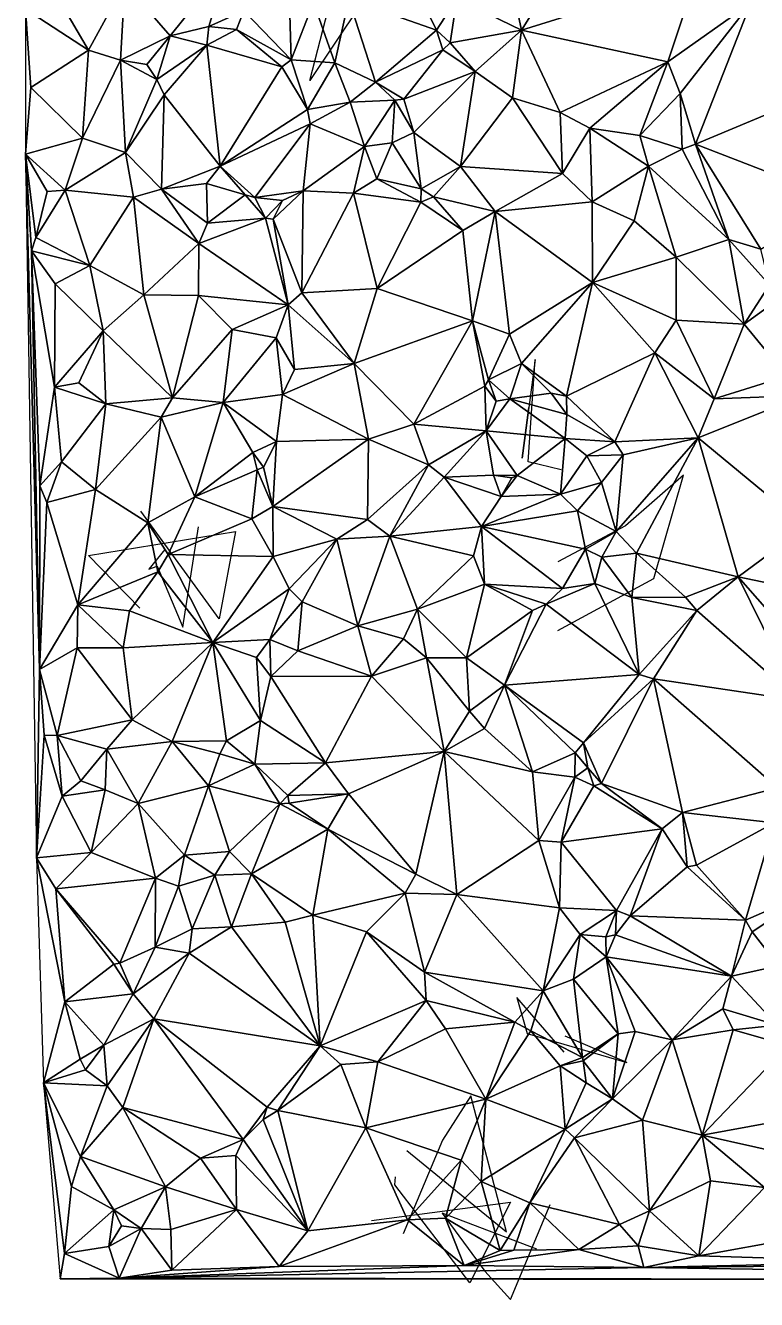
# Model space of a CAD drawing. Header units: metres. Extents: x -15.3 to 15.2, y -15.4 to 15.2.
# Drawn here: x -14.98 to -6.02, y -15.22 to 0.4 of the extents above; entities that cross this region are included whole.
import ezdxf

# ---------------------------------------------------------------- set-up
doc = ezdxf.new("R2010")
doc.units = ezdxf.units.M
doc.layers.add('CRACKS', color=1, linetype='Continuous')
doc.layers.add('STREET_MESH', color=7, linetype='Continuous')

msp = doc.modelspace()

# ---------------------------------------------------------------- linework, layer by layer
at = {"layer": 'CRACKS'}
for points in [[(-10.694, 1.182, 0.1), (-11.575, 0.528, 0.1), (-10.876, 0.655, 0.1), (-11.498, -0.273, 0.1), (-11.276, 0.597, 0.1)], [(-8.418, -5.048, 0.1), (-8.822, -4.95, 0.1), (-8.736, -3.694, 0.1), (-8.895, -4.904, 0.1), (-8.815, -4.284, 0.1)], [(-8.458, -7.016, 0.1), (-7.283, -6.381, 0.1), (-6.918, -5.114, 0.1), (-7.628, -5.732, 0.1), (-8.458, -6.173, 0.1)], [(-13.581, -6.742, 0.1), (-14.21, -6.098, 0.1), (-12.408, -5.805, 0.1), (-12.612, -6.874, 0.1), (-13.572, -5.553, 0.1)], [(-13.274, -6.025, 0.1), (-13.473, -6.264, 0.1), (-13.368, -6.228, 0.1), (-13.055, -6.976, 0.1), (-12.862, -5.744, 0.1)], [(-8.382, -12.188, 0.1), (-8.961, -11.514, 0.1), (-8.836, -11.957, 0.1), (-7.613, -12.314, 0.1), (-8.37, -11.991, 0.1)], [(-10.308, -13.392, 0.1), (-9.088, -14.389, 0.1), (-9.526, -12.722, 0.1), (-9.874, -13.266, 0.1), (-10.354, -14.412, 0.1)], [(-10.743, -14.248, 0.1), (-9.041, -14.026, 0.1), (-9.536, -15.014, 0.1), (-10.459, -13.811, 0.1), (-10.448, -13.714, 0.1)], [(-8.716, -14.6, 0.1), (-9.877, -14.16, 0.1), (-9.355, -14.871, 0.1), (-9.04, -15.218, 0.1), (-8.552, -14.052, 0.1)]]:
    msp.add_polyline3d(points, dxfattribs=at)
at = {"layer": 'STREET_MESH'}
for points in [[(-7.838, 2.047), (-9.127, 1.39), (-8.906, 0.341)], [(-6.761, 1.015), (-7.838, 2.047), (-8.906, 0.341)], [(-9.127, 1.39), (-9.696, 0.732), (-8.906, 0.341)], [(-14.21, 0.097), (-14.806, 1.118), (-14.983, 0.601)], [(-14.806, 1.118), (-14.21, 0.097), (-13.766, 0.913)], [(-13.21, 0.274), (-12.506, 1.153), (-13.766, 0.913)], [(-12.736, 0.387), (-12.506, 1.153), (-13.21, 0.274)], [(-12.506, 1.153), (-12.736, 0.387), (-12.306, 0.58)], [(-6.761, 1.015), (-8.906, 0.341), (-7.111, -0.045)], [(-6.094, 0.673), (-6.761, 1.015), (-7.111, -0.045)], [(-14.21, 0.097), (-13.82, -0.025), (-13.766, 0.913)], [(-13.82, -0.025), (-13.21, 0.274), (-13.766, 0.913)], [(-12.306, 0.58), (-11.727, -0.019), (-11.753, 0.82)], [(-11.727, -0.019), (-11.454, 0.681), (-11.753, 0.82)], [(-9.947, 0.344), (-10.203, 0.874), (-11.019, 0.721)], [(-9.696, 0.732), (-10.203, 0.874), (-9.947, 0.344)], [(-11.727, -0.019), (-11.194, -0.057), (-11.454, 0.681)], [(-11.454, 0.681), (-11.194, -0.057), (-11.019, 0.721)], [(-11.019, 0.721), (-11.194, -0.057), (-10.694, -0.294)], [(-9.947, 0.344), (-11.019, 0.721), (-10.694, -0.294)], [(-9.779, 0.188), (-9.696, 0.732), (-9.947, 0.344)], [(-9.696, 0.732), (-9.779, 0.188), (-8.906, 0.341)], [(-6.959, -0.434), (-6.094, 0.673), (-7.111, -0.045)], [(-6.094, 0.673), (-6.959, -0.434), (-6.774, -1.055)], [(-6.094, 0.673), (-6.774, -1.055), (-4.699, -0.187)], [(-5.297, 0.602), (-6.094, 0.673), (-4.699, -0.187)], [(-14.92, -0.362), (-14.983, 0.601), (-14.984, -1.179)], [(-14.92, -0.362), (-14.21, 0.097), (-14.983, 0.601)], [(-12.736, 0.387), (-12.398, 0.352), (-12.306, 0.58)], [(-12.398, 0.352), (-11.727, -0.019), (-12.306, 0.58)], [(-12.736, 0.387), (-13.21, 0.274), (-12.761, 0.161)], [(-12.398, 0.352), (-12.736, 0.387), (-12.761, 0.161)], [(-11.843, -0.108), (-12.398, 0.352), (-12.761, 0.161)], [(-11.843, -0.108), (-11.727, -0.019), (-12.398, 0.352)], [(-9.867, 0.103), (-9.947, 0.344), (-10.694, -0.294)], [(-9.867, 0.103), (-9.779, 0.188), (-9.947, 0.344)], [(-8.906, 0.341), (-9.779, 0.188), (-9.473, -0.165)], [(-9.015, -0.488), (-8.906, 0.341), (-9.473, -0.165)], [(-9.015, -0.488), (-8.432, -0.666), (-8.906, 0.341)], [(-8.906, 0.341), (-8.432, -0.666), (-7.111, -0.045)], [(-13.82, -0.025), (-13.496, -0.08), (-13.21, 0.274)], [(-13.21, 0.274), (-13.496, -0.08), (-13.376, -0.263)], [(-12.761, 0.161), (-13.21, 0.274), (-13.376, -0.263)], [(-13.284, -0.451), (-12.761, 0.161), (-13.376, -0.263)], [(-13.284, -0.451), (-12.597, -1.324), (-12.761, 0.161)], [(-12.597, -1.324), (-11.843, -0.108), (-12.761, 0.161)], [(-9.779, 0.188), (-9.867, 0.103), (-9.473, -0.165)], [(-14.285, -0.981), (-14.21, 0.097), (-14.92, -0.362)], [(-14.285, -0.981), (-13.82, -0.025), (-14.21, 0.097)], [(-10.345, -0.504), (-9.867, 0.103), (-10.694, -0.294)], [(-9.867, 0.103), (-10.345, -0.504), (-9.473, -0.165)], [(-13.82, -0.025), (-14.285, -0.981), (-13.757, -1.157)], [(-13.82, -0.025), (-13.757, -1.157), (-13.376, -0.263)], [(-13.496, -0.08), (-13.82, -0.025), (-13.376, -0.263)], [(-11.527, -0.63), (-11.843, -0.108), (-12.597, -1.324)], [(-11.727, -0.019), (-11.843, -0.108), (-11.527, -0.63)], [(-11.194, -0.057), (-11.727, -0.019), (-11.527, -0.63)], [(-11.005, -0.539), (-11.194, -0.057), (-11.527, -0.63)], [(-11.194, -0.057), (-11.005, -0.539), (-10.694, -0.294)], [(-8.432, -0.666), (-8.069, -0.859), (-7.111, -0.045)], [(-8.069, -0.859), (-7.456, -0.948), (-7.111, -0.045)], [(-7.456, -0.948), (-6.959, -0.434), (-7.111, -0.045)], [(-13.757, -1.157), (-13.284, -0.451), (-13.376, -0.263)], [(-10.694, -0.294), (-11.005, -0.539), (-10.455, -0.516)], [(-10.345, -0.504), (-10.694, -0.294), (-10.455, -0.516)], [(-10.345, -0.504), (-10.226, -0.913), (-9.473, -0.165)], [(-10.226, -0.913), (-9.653, -1.329), (-9.473, -0.165)], [(-9.653, -1.329), (-9.015, -0.488), (-9.473, -0.165)], [(-6.774, -1.055), (-5.007, -1.739), (-4.699, -0.187)], [(-14.285, -0.981), (-14.92, -0.362), (-14.984, -1.179)], [(-13.284, -0.451), (-13.757, -1.157), (-13.318, -1.607)], [(-12.597, -1.324), (-13.284, -0.451), (-13.318, -1.607)], [(-6.959, -0.434), (-7.456, -0.948), (-6.935, -1.115)], [(-6.959, -0.434), (-6.935, -1.115), (-6.774, -1.055)], [(-11.493, -0.804), (-11.005, -0.539), (-11.527, -0.63)], [(-11.005, -0.539), (-11.493, -0.804), (-10.83, -1.084)], [(-11.005, -0.539), (-10.83, -1.084), (-10.455, -0.516)], [(-10.83, -1.084), (-10.488, -1.04), (-10.455, -0.516)], [(-10.488, -1.04), (-10.226, -0.913), (-10.455, -0.516)], [(-10.226, -0.913), (-10.345, -0.504), (-10.455, -0.516)], [(-8.402, -1.413), (-9.015, -0.488), (-9.653, -1.329)], [(-8.432, -0.666), (-9.015, -0.488), (-8.402, -1.413)], [(-11.493, -0.804), (-11.527, -0.63), (-12.597, -1.324)], [(-8.432, -0.666), (-8.402, -1.413), (-8.069, -0.859)], [(-12.171, -1.707), (-11.493, -0.804), (-12.597, -1.324)], [(-11.493, -0.804), (-12.171, -1.707), (-11.581, -1.626)], [(-11.493, -0.804), (-11.581, -1.626), (-10.83, -1.084)], [(-10.136, -1.604), (-10.226, -0.913), (-10.488, -1.04)], [(-10.226, -0.913), (-10.136, -1.604), (-9.653, -1.329)], [(-8.402, -1.413), (-8.039, -1.763), (-8.069, -0.859)], [(-7.347, -1.323), (-7.456, -0.948), (-8.069, -0.859)], [(-8.039, -1.763), (-7.347, -1.323), (-8.069, -0.859)], [(-14.497, -1.619), (-14.285, -0.981), (-14.984, -1.179)], [(-14.285, -0.981), (-14.497, -1.619), (-13.757, -1.157)], [(-10.83, -1.084), (-11.581, -1.626), (-10.963, -1.657)], [(-10.679, -1.478), (-10.83, -1.084), (-10.963, -1.657)], [(-10.83, -1.084), (-10.679, -1.478), (-10.488, -1.04)], [(-10.679, -1.478), (-10.136, -1.604), (-10.488, -1.04)], [(-7.456, -0.948), (-7.347, -1.323), (-6.935, -1.115)], [(-6.774, -1.055), (-6.935, -1.115), (-6.362, -2.223)], [(-5.971, -2.343), (-6.774, -1.055), (-6.362, -2.223)], [(-6.774, -1.055), (-5.971, -2.343), (-5.007, -1.739)], [(-14.848, -9.802), (-14.814, -7.495), (-14.984, -1.179)], [(-14.814, -7.495), (-14.91, -2.362), (-14.984, -1.179)], [(-14.718, -1.635), (-14.497, -1.619), (-14.984, -1.179)], [(-14.858, -2.197), (-14.718, -1.635), (-14.984, -1.179)], [(-14.91, -2.362), (-14.858, -2.197), (-14.984, -1.179)], [(-13.757, -1.157), (-14.497, -1.619), (-13.658, -1.705)], [(-13.318, -1.607), (-13.757, -1.157), (-13.658, -1.705)], [(-6.935, -1.115), (-7.347, -1.323), (-6.362, -2.223)], [(-12.597, -1.324), (-13.318, -1.607), (-12.766, -1.537)], [(-12.291, -1.674), (-12.597, -1.324), (-12.766, -1.537)], [(-12.291, -1.674), (-12.171, -1.707), (-12.597, -1.324)], [(-10.136, -1.604), (-9.984, -1.701), (-9.653, -1.329)], [(-9.653, -1.329), (-9.984, -1.701), (-9.229, -1.882)], [(-8.402, -1.413), (-9.653, -1.329), (-9.229, -1.882)], [(-7.347, -1.323), (-8.039, -1.763), (-7.524, -1.995)], [(-7.009, -2.44), (-7.347, -1.323), (-7.524, -1.995)], [(-7.347, -1.323), (-7.009, -2.44), (-6.362, -2.223)], [(-13.318, -1.607), (-12.754, -2.024), (-12.766, -1.537)], [(-12.754, -2.024), (-12.291, -1.674), (-12.766, -1.537)], [(-10.14, -1.766), (-10.679, -1.478), (-10.963, -1.657)], [(-10.136, -1.604), (-10.679, -1.478), (-10.14, -1.766)], [(-8.039, -1.763), (-8.402, -1.413), (-9.229, -1.882)], [(-14.858, -2.197), (-14.497, -1.619), (-14.718, -1.635)], [(-14.858, -2.197), (-14.196, -2.542), (-14.497, -1.619)], [(-14.497, -1.619), (-14.196, -2.542), (-13.658, -1.705)], [(-14.196, -2.542), (-13.535, -2.901), (-13.658, -1.705)], [(-12.86, -2.274), (-13.318, -1.607), (-13.658, -1.705)], [(-13.535, -2.901), (-12.86, -2.274), (-13.658, -1.705)], [(-12.86, -2.274), (-12.754, -2.024), (-13.318, -1.607)], [(-12.041, -1.962), (-12.291, -1.674), (-12.754, -2.024)], [(-12.041, -1.962), (-12.171, -1.707), (-12.291, -1.674)], [(-12.171, -1.707), (-11.833, -1.746), (-11.581, -1.626)], [(-11.833, -1.746), (-12.171, -1.707), (-12.041, -1.962)], [(-11.833, -1.746), (-11.95, -1.975), (-11.581, -1.626)], [(-11.95, -1.975), (-11.597, -2.877), (-11.581, -1.626)], [(-11.581, -1.626), (-11.597, -2.877), (-10.963, -1.657)], [(-11.597, -2.877), (-10.674, -2.823), (-10.963, -1.657)], [(-10.674, -2.823), (-10.14, -1.766), (-10.963, -1.657)], [(-9.984, -1.701), (-10.136, -1.604), (-10.14, -1.766)], [(-9.622, -2.114), (-9.984, -1.701), (-10.14, -1.766)], [(-9.984, -1.701), (-9.622, -2.114), (-9.229, -1.882)], [(-11.833, -1.746), (-12.041, -1.962), (-11.95, -1.975)], [(-10.674, -2.823), (-9.622, -2.114), (-10.14, -1.766)], [(-8.039, -1.763), (-9.229, -1.882), (-8.034, -2.75)], [(-7.524, -1.995), (-8.039, -1.763), (-8.034, -2.75)], [(-12.041, -1.962), (-12.754, -2.024), (-12.86, -2.274)], [(-11.765, -3.023), (-12.041, -1.962), (-12.86, -2.274)], [(-12.041, -1.962), (-11.765, -3.023), (-11.95, -1.975)], [(-11.765, -3.023), (-11.597, -2.877), (-11.95, -1.975)], [(-9.229, -1.882), (-9.622, -2.114), (-9.507, -3.222)], [(-9.229, -1.882), (-9.507, -3.222), (-9.053, -3.384)], [(-8.034, -2.75), (-9.229, -1.882), (-9.053, -3.384)], [(-7.009, -2.44), (-7.524, -1.995), (-8.034, -2.75)], [(-9.622, -2.114), (-10.674, -2.823), (-9.507, -3.222)], [(-14.196, -2.542), (-14.858, -2.197), (-14.91, -2.362)], [(-13.535, -2.901), (-12.864, -2.908), (-12.86, -2.274)], [(-12.864, -2.908), (-11.765, -3.023), (-12.86, -2.274)], [(-7.009, -2.44), (-6.177, -3.261), (-6.362, -2.223)], [(-5.865, -2.778), (-5.971, -2.343), (-6.362, -2.223)], [(-6.177, -3.261), (-5.865, -2.778), (-6.362, -2.223)], [(-14.628, -4.035), (-14.62, -2.765), (-14.91, -2.362)], [(-14.808, -5.242), (-14.628, -4.035), (-14.91, -2.362)], [(-14.808, -5.242), (-14.91, -2.362), (-14.814, -7.495)], [(-14.62, -2.765), (-14.196, -2.542), (-14.91, -2.362)], [(-7.009, -3.212), (-7.009, -2.44), (-8.034, -2.75)], [(-6.177, -3.261), (-7.009, -2.44), (-7.009, -3.212)], [(-14.031, -3.345), (-14.196, -2.542), (-14.62, -2.765)], [(-13.535, -2.901), (-14.196, -2.542), (-14.031, -3.345)], [(-14.031, -3.345), (-14.62, -2.765), (-14.628, -4.035)], [(-8.904, -3.742), (-8.034, -2.75), (-9.053, -3.384)], [(-8.904, -3.742), (-8.351, -4.145), (-8.034, -2.75)], [(-8.351, -4.145), (-7.271, -3.611), (-8.034, -2.75)], [(-7.271, -3.611), (-7.009, -3.212), (-8.034, -2.75)], [(-5.865, -2.778), (-6.177, -3.261), (-5.687, -2.904)], [(-13.535, -2.901), (-14.031, -3.345), (-13.183, -4.163)], [(-12.864, -2.908), (-13.535, -2.901), (-13.183, -4.163)], [(-12.45, -3.327), (-12.864, -2.908), (-13.183, -4.163)], [(-12.45, -3.327), (-11.765, -3.023), (-12.864, -2.908)], [(-11.597, -2.877), (-11.765, -3.023), (-10.955, -3.743)], [(-11.597, -2.877), (-10.955, -3.743), (-10.674, -2.823)], [(-10.674, -2.823), (-10.955, -3.743), (-9.507, -3.222)], [(-5.687, -2.904), (-6.177, -3.261), (-5.654, -3.9)], [(-11.765, -3.023), (-12.45, -3.327), (-11.911, -3.428)], [(-11.686, -3.816), (-11.765, -3.023), (-11.911, -3.428)], [(-11.765, -3.023), (-11.686, -3.816), (-10.955, -3.743)], [(-10.955, -3.743), (-10.225, -4.486), (-9.507, -3.222)], [(-10.225, -4.486), (-9.353, -4.023), (-9.507, -3.222)], [(-9.507, -3.222), (-9.307, -3.944), (-9.053, -3.384)], [(-9.353, -4.023), (-9.307, -3.944), (-9.507, -3.222)], [(-7.009, -3.212), (-7.271, -3.611), (-6.542, -4.176)], [(-6.177, -3.261), (-7.009, -3.212), (-6.542, -4.176)], [(-6.177, -3.261), (-6.542, -4.176), (-5.654, -3.9)], [(-14.331, -3.98), (-14.031, -3.345), (-14.628, -4.035)], [(-14.331, -3.98), (-13.997, -4.238), (-14.031, -3.345)], [(-14.031, -3.345), (-13.997, -4.238), (-13.183, -4.163)], [(-12.563, -4.221), (-12.45, -3.327), (-13.183, -4.163)], [(-12.45, -3.327), (-12.563, -4.221), (-11.911, -3.428)], [(-12.563, -4.221), (-11.833, -4.125), (-11.911, -3.428)], [(-11.833, -4.125), (-11.686, -3.816), (-11.911, -3.428)], [(-9.307, -3.944), (-8.904, -3.742), (-9.053, -3.384)], [(-10.955, -3.743), (-11.833, -4.125), (-10.78, -4.673)], [(-11.686, -3.816), (-11.833, -4.125), (-10.955, -3.743)], [(-10.955, -3.743), (-10.78, -4.673), (-10.225, -4.486)], [(-9.307, -3.944), (-9.049, -4.178), (-8.904, -3.742)], [(-9.049, -4.178), (-8.543, -4.106), (-8.904, -3.742)], [(-8.904, -3.742), (-8.543, -4.106), (-8.351, -4.145)], [(-8.351, -4.145), (-7.759, -4.702), (-7.271, -3.611)], [(-7.759, -4.702), (-6.74, -4.653), (-7.271, -3.611)], [(-7.271, -3.611), (-6.74, -4.653), (-6.542, -4.176)], [(-6.542, -4.176), (-5.445, -4.136), (-5.654, -3.9)], [(-14.808, -5.242), (-14.541, -4.948), (-14.628, -4.035)], [(-13.997, -4.238), (-14.331, -3.98), (-14.628, -4.035)], [(-14.541, -4.948), (-13.997, -4.238), (-14.628, -4.035)], [(-9.353, -4.023), (-10.225, -4.486), (-9.339, -4.567)], [(-9.214, -4.207), (-9.307, -3.944), (-9.353, -4.023)], [(-9.214, -4.207), (-9.353, -4.023), (-9.339, -4.567)], [(-9.307, -3.944), (-9.214, -4.207), (-9.049, -4.178)], [(-13.997, -4.238), (-13.32, -4.402), (-13.183, -4.163)], [(-13.32, -4.402), (-12.563, -4.221), (-13.183, -4.163)], [(-11.907, -4.698), (-11.833, -4.125), (-12.563, -4.221)], [(-11.833, -4.125), (-11.907, -4.698), (-10.78, -4.673)], [(-8.368, -4.661), (-9.049, -4.178), (-9.339, -4.567)], [(-9.049, -4.178), (-9.214, -4.207), (-9.339, -4.567)], [(-8.35, -4.369), (-8.543, -4.106), (-9.049, -4.178)], [(-8.35, -4.369), (-9.049, -4.178), (-8.368, -4.661)], [(-8.543, -4.106), (-8.35, -4.369), (-8.351, -4.145)], [(-8.35, -4.369), (-7.759, -4.702), (-8.351, -4.145)], [(-5.445, -4.136), (-6.74, -4.653), (-5.418, -5.747)], [(-6.74, -4.653), (-5.445, -4.136), (-6.542, -4.176)], [(-13.997, -4.238), (-14.541, -4.948), (-14.125, -5.289)], [(-13.32, -4.402), (-13.997, -4.238), (-14.125, -5.289)], [(-12.563, -4.221), (-13.32, -4.402), (-12.909, -5.379)], [(-12.199, -4.836), (-12.563, -4.221), (-12.909, -5.379)], [(-12.199, -4.836), (-11.907, -4.698), (-12.563, -4.221)], [(-7.759, -4.702), (-8.35, -4.369), (-8.368, -4.661)], [(-13.32, -4.402), (-14.125, -5.289), (-13.486, -5.695)], [(-12.909, -5.379), (-13.32, -4.402), (-13.486, -5.695)], [(-10.78, -4.673), (-10.045, -4.985), (-10.225, -4.486)], [(-10.225, -4.486), (-10.045, -4.985), (-9.339, -4.567)], [(-11.951, -5.495), (-10.791, -5.654), (-10.78, -4.673)], [(-11.907, -4.698), (-11.951, -5.495), (-10.78, -4.673)], [(-10.791, -5.654), (-10.045, -4.985), (-10.78, -4.673)], [(-10.045, -4.985), (-9.854, -5.135), (-9.339, -4.567)], [(-9.854, -5.135), (-9.249, -5.113), (-9.339, -4.567)], [(-8.959, -5.115), (-8.368, -4.661), (-9.339, -4.567)], [(-9.249, -5.113), (-8.959, -5.115), (-9.339, -4.567)], [(-8.959, -5.115), (-8.427, -5.345), (-8.368, -4.661)], [(-8.427, -5.345), (-8.103, -4.876), (-8.368, -4.661)], [(-8.103, -4.876), (-7.759, -4.702), (-8.368, -4.661)], [(-7.759, -4.702), (-7.66, -4.864), (-6.74, -4.653)], [(-6.74, -4.653), (-7.746, -5.804), (-7.496, -6.068)], [(-7.66, -4.864), (-7.746, -5.804), (-6.74, -4.653)], [(-6.74, -4.653), (-7.496, -6.068), (-6.248, -6.359)], [(-6.74, -4.653), (-6.248, -6.359), (-5.418, -5.747)], [(-12.146, -5.047), (-12.199, -4.836), (-12.909, -5.379)], [(-11.907, -4.698), (-12.199, -4.836), (-12.068, -5.016)], [(-12.199, -4.836), (-12.146, -5.047), (-12.068, -5.016)], [(-11.951, -5.495), (-11.907, -4.698), (-12.068, -5.016)], [(-7.759, -4.702), (-8.103, -4.876), (-7.66, -4.864)], [(-14.541, -4.948), (-14.808, -5.242), (-14.721, -5.447)], [(-14.125, -5.289), (-14.541, -4.948), (-14.721, -5.447)], [(-10.045, -4.985), (-10.791, -5.654), (-10.519, -5.859)], [(-9.854, -5.135), (-10.045, -4.985), (-10.519, -5.859)], [(-7.925, -5.201), (-8.103, -4.876), (-8.427, -5.345)], [(-8.103, -4.876), (-7.925, -5.201), (-7.66, -4.864)], [(-7.925, -5.201), (-7.746, -5.804), (-7.66, -4.864)], [(-12.211, -5.649), (-12.146, -5.047), (-12.909, -5.379)], [(-11.951, -5.495), (-12.146, -5.047), (-12.211, -5.649)], [(-12.146, -5.047), (-11.951, -5.495), (-12.068, -5.016)], [(-9.396, -5.741), (-9.854, -5.135), (-10.519, -5.859)], [(-9.249, -5.113), (-9.854, -5.135), (-9.154, -5.376)], [(-9.854, -5.135), (-9.396, -5.741), (-9.154, -5.376)], [(-9.022, -5.146), (-9.249, -5.113), (-9.154, -5.376)], [(-9.022, -5.146), (-8.959, -5.115), (-9.249, -5.113)], [(-8.427, -5.345), (-8.959, -5.115), (-9.154, -5.376)], [(-8.959, -5.115), (-9.022, -5.146), (-9.154, -5.376)], [(-14.721, -5.447), (-14.808, -5.242), (-14.814, -7.495)], [(-14.344, -6.703), (-14.125, -5.289), (-14.721, -5.447)], [(-13.486, -5.695), (-14.125, -5.289), (-14.344, -6.703)], [(-8.218, -5.549), (-7.925, -5.201), (-8.427, -5.345)], [(-7.925, -5.201), (-8.218, -5.549), (-7.746, -5.804)], [(-14.344, -6.703), (-14.721, -5.447), (-14.814, -7.495)], [(-12.909, -5.379), (-13.486, -5.695), (-13.235, -6.084)], [(-12.211, -5.649), (-12.909, -5.379), (-13.235, -6.084)], [(-9.396, -5.741), (-8.427, -5.345), (-9.154, -5.376)], [(-8.218, -5.549), (-8.427, -5.345), (-9.396, -5.741)], [(-11.951, -5.495), (-12.211, -5.649), (-11.949, -6.11)], [(-11.168, -5.897), (-11.951, -5.495), (-11.949, -6.11)], [(-10.791, -5.654), (-11.951, -5.495), (-11.168, -5.897)], [(-8.119, -6.02), (-8.218, -5.549), (-9.396, -5.741)], [(-7.746, -5.804), (-8.218, -5.549), (-8.119, -6.02)], [(-13.363, -6.296), (-13.486, -5.695), (-14.344, -6.703)], [(-13.486, -5.695), (-13.363, -6.296), (-13.235, -6.084)], [(-11.949, -6.11), (-12.211, -5.649), (-13.235, -6.084)], [(-10.791, -5.654), (-11.168, -5.897), (-10.519, -5.859)], [(-9.396, -5.741), (-10.519, -5.859), (-9.493, -6.1)], [(-9.36, -6.449), (-9.396, -5.741), (-9.493, -6.1)], [(-8.119, -6.02), (-9.396, -5.741), (-8.401, -6.501)], [(-9.396, -5.741), (-9.36, -6.449), (-8.401, -6.501)], [(-6.248, -6.359), (-4.658, -6.691), (-5.418, -5.747)], [(-11.754, -6.507), (-11.168, -5.897), (-11.949, -6.11)], [(-11.754, -6.507), (-11.592, -6.665), (-11.168, -5.897)], [(-11.168, -5.897), (-11.592, -6.665), (-10.911, -6.958)], [(-10.519, -5.859), (-11.168, -5.897), (-10.911, -6.958)], [(-10.181, -6.756), (-10.519, -5.859), (-10.911, -6.958)], [(-10.519, -5.859), (-10.181, -6.756), (-9.493, -6.1)], [(-7.922, -6.119), (-7.746, -5.804), (-8.119, -6.02)], [(-7.746, -5.804), (-7.922, -6.119), (-7.496, -6.068)], [(-13.363, -6.296), (-12.688, -7.162), (-13.235, -6.084)], [(-12.688, -7.162), (-11.949, -6.11), (-13.235, -6.084)], [(-8.006, -6.439), (-8.119, -6.02), (-8.401, -6.501)], [(-7.922, -6.119), (-8.119, -6.02), (-8.006, -6.439)], [(-7.922, -6.119), (-7.551, -6.614), (-7.496, -6.068)], [(-7.551, -6.614), (-6.895, -6.608), (-7.496, -6.068)], [(-7.496, -6.068), (-6.895, -6.608), (-6.248, -6.359)], [(-12.688, -7.162), (-11.754, -6.507), (-11.949, -6.11)], [(-10.181, -6.756), (-9.36, -6.449), (-9.493, -6.1)], [(-7.551, -6.614), (-7.922, -6.119), (-8.006, -6.439)], [(-13.709, -6.777), (-13.363, -6.296), (-14.344, -6.703)], [(-12.688, -7.162), (-13.363, -6.296), (-13.709, -6.777)], [(-6.248, -6.359), (-6.895, -6.608), (-6.756, -6.77)], [(-6.248, -6.359), (-6.756, -6.77), (-5.503, -7.876)], [(-4.658, -6.691), (-6.248, -6.359), (-5.123, -7.643)], [(-5.123, -7.643), (-6.248, -6.359), (-5.503, -7.876)], [(-11.754, -6.507), (-12.688, -7.162), (-11.988, -7.129)], [(-11.592, -6.665), (-11.754, -6.507), (-11.988, -7.129)], [(-9.36, -6.449), (-10.181, -6.756), (-9.579, -7.35)], [(-9.36, -6.449), (-9.579, -7.35), (-8.771, -6.771)], [(-8.603, -6.694), (-9.36, -6.449), (-8.771, -6.771)], [(-9.36, -6.449), (-8.603, -6.694), (-8.401, -6.501)], [(-8.603, -6.694), (-8.006, -6.439), (-8.401, -6.501)], [(-8.603, -6.694), (-7.462, -7.556), (-8.006, -6.439)], [(-7.462, -7.556), (-7.551, -6.614), (-8.006, -6.439)], [(-14.349, -7.228), (-14.344, -6.703), (-14.814, -7.495)], [(-13.786, -7.231), (-14.344, -6.703), (-14.349, -7.228)], [(-13.786, -7.231), (-13.709, -6.777), (-14.344, -6.703)], [(-11.592, -6.665), (-11.988, -7.129), (-11.644, -7.267)], [(-11.592, -6.665), (-11.644, -7.267), (-10.911, -6.958)], [(-7.462, -7.556), (-8.603, -6.694), (-9.114, -7.685)], [(-8.603, -6.694), (-8.771, -6.771), (-9.114, -7.685)], [(-6.895, -6.608), (-7.551, -6.614), (-6.756, -6.77)], [(-7.551, -6.614), (-7.462, -7.556), (-6.756, -6.77)], [(-13.786, -7.231), (-12.688, -7.162), (-13.709, -6.777)], [(-10.351, -7.12), (-10.181, -6.756), (-10.911, -6.958)], [(-10.181, -6.756), (-10.351, -7.12), (-10.068, -7.352)], [(-9.579, -7.35), (-10.181, -6.756), (-10.068, -7.352)], [(-8.771, -6.771), (-9.579, -7.35), (-9.114, -7.685)], [(-7.462, -7.556), (-7.288, -7.608), (-6.756, -6.77)], [(-6.756, -6.77), (-7.288, -7.608), (-5.503, -7.876)], [(-11.644, -7.267), (-10.744, -7.577), (-10.911, -6.958)], [(-10.744, -7.577), (-10.351, -7.12), (-10.911, -6.958)], [(-12.688, -7.162), (-13.786, -7.231), (-13.678, -8.112)], [(-12.688, -7.162), (-13.678, -8.112), (-13.184, -8.378)], [(-12.688, -7.162), (-13.184, -8.378), (-12.521, -8.37)], [(-12.688, -7.162), (-12.154, -7.348), (-11.988, -7.129)], [(-12.104, -8.122), (-12.688, -7.162), (-12.521, -8.37)], [(-12.104, -8.122), (-12.154, -7.348), (-12.688, -7.162)], [(-12.154, -7.348), (-11.975, -7.581), (-11.988, -7.129)], [(-11.988, -7.129), (-11.975, -7.581), (-11.644, -7.267)], [(-10.068, -7.352), (-10.351, -7.12), (-10.744, -7.577)], [(-14.595, -8.305), (-14.349, -7.228), (-14.814, -7.495)], [(-14.595, -8.305), (-13.678, -8.112), (-14.349, -7.228)], [(-13.678, -8.112), (-13.786, -7.231), (-14.349, -7.228)], [(-11.644, -7.267), (-11.975, -7.581), (-10.744, -7.577)], [(-14.848, -9.802), (-14.754, -8.298), (-14.814, -7.495)], [(-14.754, -8.298), (-14.595, -8.305), (-14.814, -7.495)], [(-12.154, -7.348), (-12.104, -8.122), (-11.975, -7.581)], [(-10.068, -7.352), (-10.744, -7.577), (-9.854, -8.501)], [(-9.54, -8.007), (-9.579, -7.35), (-10.068, -7.352)], [(-9.54, -8.007), (-10.068, -7.352), (-9.854, -8.501)], [(-9.579, -7.35), (-9.54, -8.007), (-9.114, -7.685)], [(-11.975, -7.581), (-12.104, -8.122), (-11.307, -8.638)], [(-11.975, -7.581), (-11.307, -8.638), (-10.744, -7.577)], [(-10.744, -7.577), (-11.307, -8.638), (-9.854, -8.501)], [(-8.145, -8.395), (-7.462, -7.556), (-9.114, -7.685)], [(-7.462, -7.556), (-8.145, -8.395), (-7.288, -7.608)], [(-8.145, -8.395), (-7.924, -8.891), (-7.288, -7.608)], [(-7.924, -8.891), (-6.933, -9.248), (-7.288, -7.608)], [(-7.288, -7.608), (-5.769, -8.947), (-5.503, -7.876)], [(-6.933, -9.248), (-5.769, -8.947), (-7.288, -7.608)], [(-9.54, -8.007), (-9.359, -8.22), (-9.114, -7.685)], [(-9.359, -8.22), (-8.77, -8.751), (-9.114, -7.685)], [(-8.77, -8.751), (-8.247, -8.518), (-9.114, -7.685)], [(-8.247, -8.518), (-8.145, -8.395), (-9.114, -7.685)], [(-13.678, -8.112), (-14.595, -8.305), (-13.988, -8.47)], [(-13.184, -8.378), (-13.678, -8.112), (-13.988, -8.47)], [(-12.172, -8.656), (-12.104, -8.122), (-12.521, -8.37)], [(-12.104, -8.122), (-12.172, -8.656), (-11.307, -8.638)], [(-9.359, -8.22), (-9.54, -8.007), (-9.854, -8.501)], [(-8.77, -8.751), (-9.359, -8.22), (-9.854, -8.501)], [(-14.534, -9.046), (-14.754, -8.298), (-14.848, -9.802)], [(-14.534, -9.046), (-14.595, -8.305), (-14.754, -8.298)], [(-14.595, -8.305), (-14.305, -8.859), (-13.988, -8.47)], [(-14.305, -8.859), (-14.595, -8.305), (-14.534, -9.046)], [(-13.604, -9.139), (-13.184, -8.378), (-13.988, -8.47)], [(-12.741, -8.922), (-13.184, -8.378), (-13.604, -9.139)], [(-13.184, -8.378), (-12.6, -8.528), (-12.521, -8.37)], [(-12.741, -8.922), (-12.6, -8.528), (-13.184, -8.378)], [(-12.6, -8.528), (-12.172, -8.656), (-12.521, -8.37)], [(-8.247, -8.518), (-8.093, -8.701), (-8.145, -8.395)], [(-8.093, -8.701), (-7.924, -8.891), (-8.145, -8.395)], [(-14.305, -8.859), (-14.007, -8.972), (-13.988, -8.47)], [(-14.007, -8.972), (-13.604, -9.139), (-13.988, -8.47)], [(-12.172, -8.656), (-12.6, -8.528), (-12.741, -8.922)], [(-11.307, -8.638), (-11.025, -9.019), (-9.854, -8.501)], [(-11.025, -9.019), (-10.201, -10.005), (-9.854, -8.501)], [(-10.201, -10.005), (-9.698, -10.253), (-9.854, -8.501)], [(-8.691, -9.592), (-8.77, -8.751), (-9.854, -8.501)], [(-9.698, -10.253), (-8.691, -9.592), (-9.854, -8.501)], [(-8.247, -8.518), (-8.77, -8.751), (-8.251, -8.815)], [(-8.093, -8.701), (-8.247, -8.518), (-8.251, -8.815)], [(-11.867, -9.143), (-12.172, -8.656), (-12.741, -8.922)], [(-12.172, -8.656), (-11.77, -9.039), (-11.307, -8.638)], [(-12.172, -8.656), (-11.867, -9.143), (-11.77, -9.039)], [(-11.307, -8.638), (-11.77, -9.039), (-11.025, -9.019)], [(-8.02, -8.92), (-8.093, -8.701), (-8.251, -8.815)], [(-8.02, -8.92), (-7.924, -8.891), (-8.093, -8.701)], [(-14.007, -8.972), (-14.305, -8.859), (-14.534, -9.046)], [(-8.77, -8.751), (-8.691, -9.592), (-8.251, -8.815)], [(-8.691, -9.592), (-8.419, -9.611), (-8.251, -8.815)], [(-8.419, -9.611), (-8.02, -8.92), (-8.251, -8.815)], [(-7.924, -8.891), (-8.02, -8.92), (-7.182, -9.45)], [(-7.924, -8.891), (-7.182, -9.45), (-6.933, -9.248)], [(-14.18, -9.739), (-14.534, -9.046), (-14.848, -9.802)], [(-14.18, -9.739), (-14.007, -8.972), (-14.534, -9.046)], [(-14.007, -8.972), (-14.18, -9.739), (-13.604, -9.139)], [(-13.036, -9.773), (-12.741, -8.922), (-13.604, -9.139)], [(-13.036, -9.773), (-12.485, -9.724), (-12.741, -8.922)], [(-12.485, -9.724), (-11.867, -9.143), (-12.741, -8.922)], [(-11.867, -9.143), (-11.754, -9.133), (-11.77, -9.039)], [(-11.77, -9.039), (-11.754, -9.133), (-11.025, -9.019)], [(-11.754, -9.133), (-11.279, -9.453), (-11.025, -9.019)], [(-11.279, -9.453), (-10.201, -10.005), (-11.025, -9.019)], [(-8.02, -8.92), (-8.419, -9.611), (-7.182, -9.45)], [(-5.807, -9.376), (-5.769, -8.947), (-6.933, -9.248)], [(-14.18, -9.739), (-13.392, -10.054), (-13.604, -9.139)], [(-13.392, -10.054), (-13.036, -9.773), (-13.604, -9.139)], [(-12.212, -10.001), (-11.867, -9.143), (-12.485, -9.724)], [(-11.867, -9.143), (-12.212, -10.001), (-11.279, -9.453)], [(-11.754, -9.133), (-11.867, -9.143), (-11.279, -9.453)], [(-7.182, -9.45), (-6.876, -9.912), (-6.933, -9.248)], [(-6.876, -9.912), (-6.76, -9.894), (-6.933, -9.248)], [(-6.76, -9.894), (-5.807, -9.376), (-6.933, -9.248)], [(-11.279, -9.453), (-12.212, -10.001), (-11.464, -10.505)], [(-10.331, -10.237), (-11.279, -9.453), (-11.464, -10.505)], [(-10.331, -10.237), (-10.201, -10.005), (-11.279, -9.453)], [(-8.419, -9.611), (-7.741, -10.449), (-7.182, -9.45)], [(-7.182, -9.45), (-7.741, -10.449), (-7.571, -10.513)], [(-6.876, -9.912), (-7.182, -9.45), (-7.571, -10.513)], [(-5.807, -9.376), (-6.76, -9.894), (-6.16, -10.567)], [(-5.281, -10.182), (-5.807, -9.376), (-6.16, -10.567)], [(-8.691, -9.592), (-9.698, -10.253), (-8.437, -10.417)], [(-8.419, -9.611), (-8.691, -9.592), (-8.437, -10.417)], [(-7.741, -10.449), (-8.419, -9.611), (-8.437, -10.417)], [(-14.61, -10.184), (-14.18, -9.739), (-14.848, -9.802)], [(-14.501, -11.567), (-14.848, -9.802), (-14.764, -12.561)], [(-14.501, -11.567), (-14.61, -10.184), (-14.848, -9.802)], [(-14.18, -9.739), (-14.61, -10.184), (-13.392, -10.054)], [(-13.11, -10.15), (-13.036, -9.773), (-13.392, -10.054)], [(-13.11, -10.15), (-12.662, -10.018), (-13.036, -9.773)], [(-13.036, -9.773), (-12.662, -10.018), (-12.485, -9.724)], [(-12.662, -10.018), (-12.212, -10.001), (-12.485, -9.724)], [(-6.876, -9.912), (-7.571, -10.513), (-6.16, -10.567)], [(-6.76, -9.894), (-6.876, -9.912), (-6.16, -10.567)], [(-14.61, -10.184), (-13.828, -11.093), (-13.392, -10.054)], [(-13.828, -11.093), (-13.396, -10.899), (-13.392, -10.054)], [(-13.396, -10.899), (-13.11, -10.15), (-13.392, -10.054)], [(-12.94, -10.674), (-13.11, -10.15), (-13.396, -10.899)], [(-12.662, -10.018), (-13.11, -10.15), (-12.94, -10.674)], [(-12.459, -10.649), (-12.662, -10.018), (-12.94, -10.674)], [(-12.662, -10.018), (-12.459, -10.649), (-12.212, -10.001)], [(-12.212, -10.001), (-12.459, -10.649), (-11.8, -10.594)], [(-12.212, -10.001), (-11.8, -10.594), (-11.464, -10.505)], [(-10.201, -10.005), (-10.331, -10.237), (-9.698, -10.253)], [(-13.899, -11.107), (-14.61, -10.184), (-14.501, -11.567)], [(-13.828, -11.093), (-14.61, -10.184), (-13.899, -11.107)], [(-10.806, -10.71), (-10.331, -10.237), (-11.464, -10.505)], [(-10.331, -10.237), (-10.806, -10.71), (-10.092, -11.204)], [(-9.698, -10.253), (-10.331, -10.237), (-10.092, -11.204)], [(-8.639, -11.435), (-9.698, -10.253), (-10.092, -11.204)], [(-9.698, -10.253), (-8.639, -11.435), (-8.437, -10.417)], [(-6.077, -10.711), (-5.281, -10.182), (-6.16, -10.567)], [(-5.281, -10.182), (-6.077, -10.711), (-5.753, -11.127)], [(-8.639, -11.435), (-8.185, -10.742), (-8.437, -10.417)], [(-8.185, -10.742), (-7.741, -10.449), (-8.437, -10.417)], [(-7.871, -10.774), (-7.741, -10.449), (-8.185, -10.742)], [(-7.741, -10.449), (-7.871, -10.774), (-7.754, -10.746)], [(-7.741, -10.449), (-7.754, -10.746), (-7.571, -10.513)], [(-11.8, -10.594), (-12.459, -10.649), (-11.372, -12.108)], [(-11.8, -10.594), (-11.372, -12.108), (-11.464, -10.505)], [(-11.372, -12.108), (-10.806, -10.71), (-11.464, -10.505)], [(-7.754, -10.746), (-6.332, -11.255), (-7.571, -10.513)], [(-7.571, -10.513), (-6.332, -11.255), (-6.16, -10.567)], [(-6.332, -11.255), (-6.077, -10.711), (-6.16, -10.567)], [(-12.979, -10.973), (-12.94, -10.674), (-13.396, -10.899)], [(-12.459, -10.649), (-12.979, -10.973), (-11.372, -12.108)], [(-12.979, -10.973), (-12.459, -10.649), (-12.94, -10.674)], [(-11.372, -12.108), (-10.072, -11.552), (-10.806, -10.71)], [(-10.806, -10.71), (-10.072, -11.552), (-10.092, -11.204)], [(-8.185, -10.742), (-8.639, -11.435), (-8.266, -11.29)], [(-7.868, -11.018), (-8.185, -10.742), (-8.266, -11.29)], [(-7.871, -10.774), (-8.185, -10.742), (-7.868, -11.018)], [(-7.754, -10.746), (-7.871, -10.774), (-7.868, -11.018)], [(-7.754, -10.746), (-7.868, -11.018), (-6.332, -11.255)], [(-5.753, -11.127), (-6.077, -10.711), (-6.332, -11.255)], [(-13.828, -11.093), (-13.664, -11.469), (-13.396, -10.899)], [(-13.664, -11.469), (-12.979, -10.973), (-13.396, -10.899)], [(-12.979, -10.973), (-13.664, -11.469), (-13.409, -11.779)], [(-11.372, -12.108), (-12.979, -10.973), (-13.409, -11.779)], [(-7.719, -11.962), (-7.868, -11.018), (-8.266, -11.29)], [(-6.332, -11.255), (-7.868, -11.018), (-7.058, -12.033)], [(-7.868, -11.018), (-7.51, -11.934), (-7.058, -12.033)], [(-7.719, -11.962), (-7.51, -11.934), (-7.868, -11.018)], [(-13.664, -11.469), (-13.899, -11.107), (-14.501, -11.567)], [(-13.664, -11.469), (-13.828, -11.093), (-13.899, -11.107)], [(-10.072, -11.552), (-8.988, -11.818), (-10.092, -11.204)], [(-8.988, -11.818), (-8.639, -11.435), (-10.092, -11.204)], [(-5.773, -11.857), (-5.753, -11.127), (-6.332, -11.255)], [(-8.639, -11.435), (-8.156, -12.253), (-8.266, -11.29)], [(-8.156, -12.253), (-7.719, -11.962), (-8.266, -11.29)], [(-6.436, -11.655), (-6.332, -11.255), (-7.058, -12.033)], [(-6.436, -11.655), (-5.773, -11.857), (-6.332, -11.255)], [(-14.024, -12.102), (-13.664, -11.469), (-14.501, -11.567)], [(-13.664, -11.469), (-14.024, -12.102), (-13.409, -11.779)], [(-10.072, -11.552), (-11.372, -12.108), (-10.667, -12.303)], [(-9.835, -11.898), (-10.072, -11.552), (-10.667, -12.303)], [(-10.072, -11.552), (-9.835, -11.898), (-8.988, -11.818)], [(-8.789, -11.925), (-8.639, -11.435), (-8.988, -11.818)], [(-8.639, -11.435), (-8.789, -11.925), (-8.156, -12.253)], [(-14.314, -12.273), (-14.501, -11.567), (-14.764, -12.561)], [(-14.314, -12.273), (-14.024, -12.102), (-14.501, -11.567)], [(-6.309, -11.912), (-6.436, -11.655), (-7.058, -12.033)], [(-5.773, -11.857), (-6.436, -11.655), (-6.309, -11.912)], [(-14.024, -12.102), (-13.984, -12.6), (-13.409, -11.779)], [(-13.984, -12.6), (-13.79, -12.866), (-13.409, -11.779)], [(-13.79, -12.866), (-12.316, -13.256), (-13.409, -11.779)], [(-12.316, -13.256), (-12.023, -12.861), (-13.409, -11.779)], [(-12.023, -12.861), (-11.372, -12.108), (-13.409, -11.779)], [(-8.988, -11.818), (-9.835, -11.898), (-9.341, -12.761)], [(-8.789, -11.925), (-8.988, -11.818), (-9.341, -12.761)], [(-5.773, -11.857), (-6.309, -11.912), (-5.635, -12.106)], [(-9.835, -11.898), (-10.667, -12.303), (-9.341, -12.761)], [(-8.43, -12.353), (-8.789, -11.925), (-9.341, -12.761)], [(-8.789, -11.925), (-8.43, -12.353), (-8.156, -12.253)], [(-8.149, -12.291), (-7.719, -11.962), (-8.156, -12.253)], [(-7.719, -11.962), (-8.149, -12.291), (-7.788, -12.759)], [(-7.51, -11.934), (-7.788, -12.759), (-7.058, -12.033)], [(-7.51, -11.934), (-7.719, -11.962), (-7.788, -12.759)], [(-6.689, -13.204), (-6.309, -11.912), (-7.058, -12.033)], [(-6.309, -11.912), (-6.689, -13.204), (-5.635, -12.106)], [(-14.314, -12.273), (-14.25, -12.404), (-14.024, -12.102)], [(-14.25, -12.404), (-13.984, -12.6), (-14.024, -12.102)], [(-11.891, -12.9), (-11.372, -12.108), (-12.023, -12.861)], [(-11.891, -12.9), (-11.119, -12.337), (-11.372, -12.108)], [(-11.372, -12.108), (-11.119, -12.337), (-10.667, -12.303)], [(-7.788, -12.759), (-7.422, -13.018), (-7.058, -12.033)], [(-7.422, -13.018), (-6.689, -13.204), (-7.058, -12.033)], [(-5.635, -12.106), (-6.689, -13.204), (-5.24, -12.936)], [(-14.25, -12.404), (-14.314, -12.273), (-14.764, -12.561)], [(-11.119, -12.337), (-11.891, -12.9), (-10.811, -13.112)], [(-10.667, -12.303), (-11.119, -12.337), (-10.811, -13.112)], [(-10.667, -12.303), (-10.811, -13.112), (-9.341, -12.761)], [(-8.43, -12.353), (-8.149, -12.291), (-8.156, -12.253)], [(-8.149, -12.291), (-8.43, -12.353), (-8.11, -12.561)], [(-7.788, -12.759), (-8.149, -12.291), (-8.11, -12.561)], [(-13.984, -12.6), (-14.25, -12.404), (-14.764, -12.561)], [(-8.368, -13.128), (-8.43, -12.353), (-9.341, -12.761)], [(-8.43, -12.353), (-8.368, -13.128), (-8.11, -12.561)], [(-14.505, -14.656), (-14.764, -12.561), (-14.557, -14.964)], [(-14.505, -14.656), (-14.419, -13.831), (-14.764, -12.561)], [(-14.419, -13.831), (-14.309, -13.465), (-14.764, -12.561)], [(-14.309, -13.465), (-13.984, -12.6), (-14.764, -12.561)], [(-13.984, -12.6), (-14.309, -13.465), (-13.79, -12.866)], [(-8.368, -13.128), (-7.788, -12.759), (-8.11, -12.561)], [(-10.811, -13.112), (-9.644, -13.509), (-9.341, -12.761)], [(-9.644, -13.509), (-9.397, -13.772), (-9.341, -12.761)], [(-9.397, -13.772), (-8.368, -13.128), (-9.341, -12.761)], [(-8.253, -13.236), (-7.788, -12.759), (-8.368, -13.128)], [(-8.253, -13.236), (-7.422, -13.018), (-7.788, -12.759)], [(-14.309, -13.465), (-13.266, -13.836), (-13.79, -12.866)], [(-13.266, -13.836), (-12.838, -13.487), (-13.79, -12.866)], [(-12.838, -13.487), (-12.316, -13.256), (-13.79, -12.866)], [(-12.071, -13.013), (-12.023, -12.861), (-12.316, -13.256)], [(-12.071, -13.013), (-11.891, -12.9), (-12.023, -12.861)], [(-11.891, -12.9), (-12.071, -13.013), (-11.523, -14.377)], [(-11.891, -12.9), (-11.523, -14.377), (-10.811, -13.112)], [(-5.24, -12.936), (-6.689, -13.204), (-5.375, -13.498)], [(-12.071, -13.013), (-12.316, -13.256), (-11.523, -14.377)], [(-11.523, -14.377), (-10.302, -14.242), (-10.811, -13.112)], [(-10.302, -14.242), (-9.644, -13.509), (-10.811, -13.112)], [(-7.337, -14.133), (-7.422, -13.018), (-8.253, -13.236)], [(-7.422, -13.018), (-7.337, -14.133), (-6.689, -13.204)], [(-12.316, -13.256), (-12.838, -13.487), (-12.407, -13.451)], [(-11.523, -14.377), (-12.316, -13.256), (-12.407, -13.451)], [(-8.368, -13.128), (-9.397, -13.772), (-8.804, -14.034)], [(-8.253, -13.236), (-8.368, -13.128), (-8.804, -14.034)], [(-7.703, -14.297), (-8.253, -13.236), (-8.804, -14.034)], [(-7.337, -14.133), (-8.253, -13.236), (-7.703, -14.297)], [(-7.337, -14.133), (-6.59, -13.764), (-6.689, -13.204)], [(-6.689, -13.204), (-5.927, -13.847), (-5.375, -13.498)], [(-6.689, -13.204), (-6.59, -13.764), (-5.927, -13.847)], [(-14.309, -13.465), (-14.419, -13.831), (-13.901, -14.119)], [(-13.266, -13.836), (-14.309, -13.465), (-13.901, -14.119)], [(-12.838, -13.487), (-13.266, -13.836), (-12.397, -14.114)], [(-12.838, -13.487), (-12.397, -14.114), (-12.407, -13.451)], [(-12.397, -14.114), (-11.523, -14.377), (-12.407, -13.451)], [(-10.302, -14.242), (-9.836, -14.221), (-9.644, -13.509)], [(-9.836, -14.221), (-9.397, -13.772), (-9.644, -13.509)], [(-14.419, -13.831), (-14.505, -14.656), (-13.901, -14.119)], [(-13.568, -14.347), (-13.266, -13.836), (-13.901, -14.119)], [(-13.266, -13.836), (-13.568, -14.347), (-13.201, -14.361)], [(-12.397, -14.114), (-13.266, -13.836), (-13.201, -14.361)], [(-9.836, -14.221), (-9.164, -14.618), (-9.397, -13.772)], [(-9.397, -13.772), (-9.164, -14.618), (-8.804, -14.034)], [(-6.59, -13.764), (-7.337, -14.133), (-6.73, -14.681)], [(-5.927, -13.847), (-6.59, -13.764), (-6.73, -14.681)], [(-5.559, -14.47), (-5.927, -13.847), (-6.73, -14.681)], [(-9.164, -14.618), (-8.999, -14.613), (-8.804, -14.034)], [(-8.999, -14.613), (-8.2, -14.604), (-8.804, -14.034)], [(-8.2, -14.604), (-7.703, -14.297), (-8.804, -14.034)], [(-14.505, -14.656), (-13.964, -14.568), (-13.901, -14.119)], [(-13.964, -14.568), (-13.806, -14.314), (-13.901, -14.119)], [(-13.806, -14.314), (-13.568, -14.347), (-13.901, -14.119)], [(-13.191, -14.858), (-12.397, -14.114), (-13.201, -14.361)], [(-12.397, -14.114), (-13.191, -14.858), (-11.875, -14.813)], [(-11.523, -14.377), (-12.397, -14.114), (-11.875, -14.813)], [(-7.475, -14.561), (-7.337, -14.133), (-7.703, -14.297)], [(-7.337, -14.133), (-7.475, -14.561), (-6.73, -14.681)], [(-13.806, -14.314), (-13.964, -14.568), (-13.568, -14.347)], [(-13.568, -14.347), (-13.964, -14.568), (-13.834, -14.956)], [(-13.191, -14.858), (-13.568, -14.347), (-13.834, -14.956)], [(-13.568, -14.347), (-13.191, -14.858), (-13.201, -14.361)], [(-9.607, -14.802), (-10.302, -14.242), (-11.875, -14.813)], [(-10.302, -14.242), (-11.523, -14.377), (-11.875, -14.813)], [(-9.836, -14.221), (-10.302, -14.242), (-9.607, -14.802)], [(-9.164, -14.618), (-9.836, -14.221), (-9.607, -14.802)], [(-8.2, -14.604), (-7.475, -14.561), (-7.703, -14.297)], [(-4.361, -14.755), (-5.559, -14.47), (-6.73, -14.681)], [(-13.834, -14.956), (-14.505, -14.656), (-14.557, -14.964)], [(-13.964, -14.568), (-14.505, -14.656), (-13.834, -14.956)], [(-8.2, -14.604), (-8.999, -14.613), (-9.607, -14.802)], [(-7.404, -14.827), (-8.2, -14.604), (-9.607, -14.802)], [(-8.999, -14.613), (-9.164, -14.618), (-9.607, -14.802)], [(-7.475, -14.561), (-8.2, -14.604), (-7.404, -14.827)], [(-7.475, -14.561), (-7.404, -14.827), (-6.73, -14.681)], [(-7.404, -14.827), (-4.361, -14.755), (-6.73, -14.681)], [(-13.834, -14.956), (-9.607, -14.802), (-11.875, -14.813)], [(-7.404, -14.827), (-9.607, -14.802), (-13.834, -14.956)], [(-13.191, -14.858), (-13.834, -14.956), (-11.875, -14.813)], [(-7.404, -14.827), (-13.834, -14.956), (2.459, -14.979)], [(-4.361, -14.755), (-7.404, -14.827), (-3.373, -14.789)], [(-3.373, -14.789), (-7.404, -14.827), (2.459, -14.979)], [(-13.834, -14.956), (-14.557, -14.964), (2.459, -14.979)]]:
    msp.add_3dface(points, dxfattribs=at)

doc.saveas('drawing.dxf')
